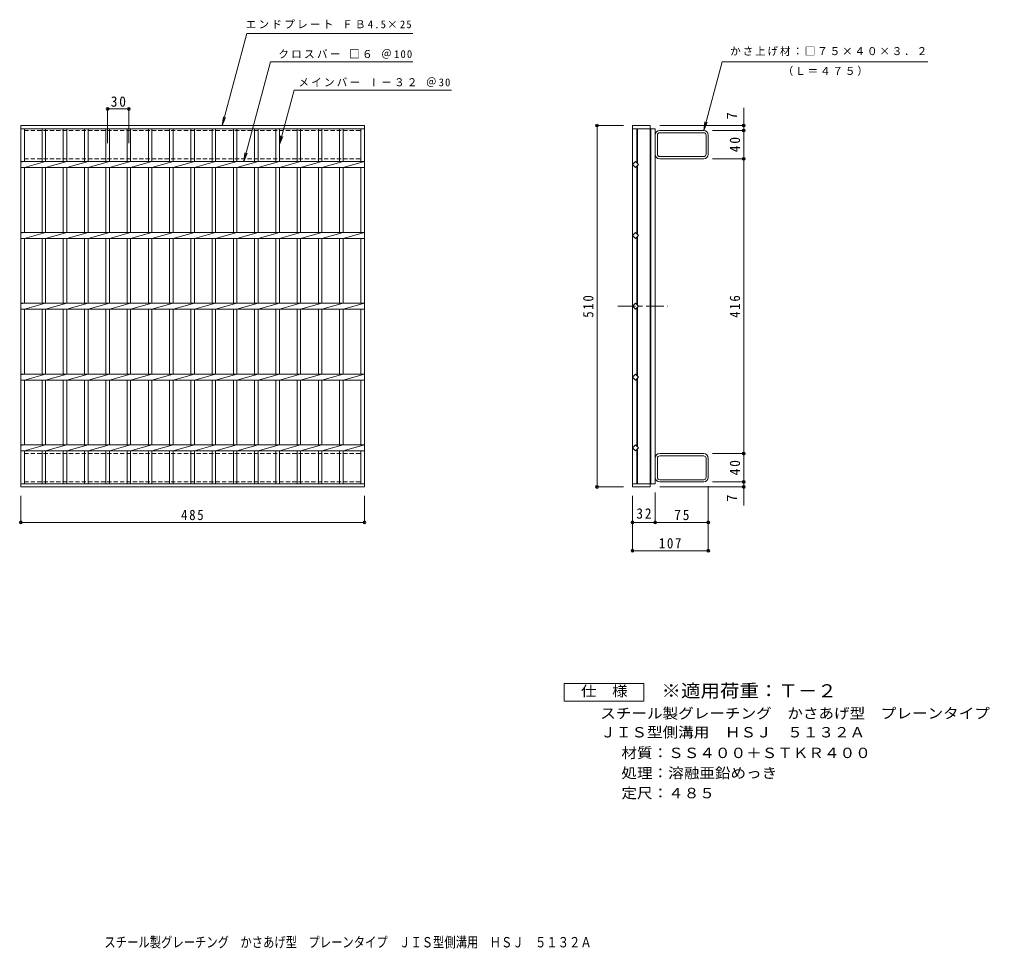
# Model space of a CAD drawing. Units: millimetres, scale not verified. Extents: x -584 to 785, y -684 to 627.
import ezdxf
from ezdxf.enums import TextEntityAlignment as Align

# ---------------------------------------------------------------- set-up
doc = ezdxf.new("R2010")
doc.units = ezdxf.units.MM
doc.header["$LTSCALE"] = 5
doc.header["$PDMODE"] = 32
doc.header["$PDSIZE"] = 4
doc.linetypes.add('CHAIN1', pattern=[8, 5, -1, 1, -1])
doc.linetypes.add('DASHED1', pattern=[1.8, 1.2, -0.6])
for name, color, linetype, lineweight in [('1-1_1-1ﾚｲﾔ', 2, 'Continuous', 9), ('1-2_1-2ﾚｲﾔ', 3, 'Continuous', 9), ('1-4_1-4ﾚｲﾔ', 7, 'Continuous', 9), ('1-E', 7, 'Continuous', 9), ('F-4_F-4ﾚｲﾔ', 2, 'Continuous', 9)]:
    doc.layers.add(name, color=color, linetype=linetype, lineweight=lineweight)
doc.layers.add('F-5_F-5ﾚｲﾔ', color=3, linetype='Continuous')
doc.styles.add('ＭＳ ゴシック', font='')
doc.styles.get('ＭＳ ゴシック').set_extended_font_data('MS Gothic')

msp = doc.modelspace()

# ---------------------------------------------------------------- linework, layer by layer
at = {"layer": '1-1_1-1ﾚｲﾔ', "linetype": 'DASHED1'}
for p, q in [((-102.297, 470.125), (-102.297, 430.125)), ((-577.297, 430.125), (-102.297, 430.125)), ((-577.297, 14.125), (-102.297, 14.125)), ((-102.297, -25.875), (-102.297, 14.125))]:
    msp.add_line(p, q, dxfattribs=at)
at = {"layer": '1-1_1-1ﾚｲﾔ'}
for p, q in [((381.681, 470.125), (319.481, 470.125)), ((381.681, 466.925), (319.481, 466.925)), ((316.281, 436.524), (316.281, 463.725)), ((384.881, 436.525), (384.881, 463.725)), ((388.081, 436.524), (388.081, 463.725)), ((319.481, 433.325), (381.681, 433.325)), ((381.681, 430.125), (319.481, 430.125)), ((381.681, 14.125), (319.481, 14.125)), ((316.281, 7.725), (316.281, -19.475)), ((319.481, 10.925), (381.681, 10.925)), ((384.881, 7.725), (384.881, -19.475)), ((388.081, 7.725), (388.081, -19.475)), ((381.681, -22.675), (319.481, -22.675)), ((381.681, -25.875), (319.481, -25.875))]:
    msp.add_line(p, q, dxfattribs=at)
at = {"layer": '1-1_1-1ﾚｲﾔ', "linetype": 'DASHED1'}
for points in [[(-577.297, 430.125), (-577.297, 470.125), (-102.297, 470.125)], [(-577.297, 14.125), (-577.297, -25.875), (-102.297, -25.875)]]:
    msp.add_lwpolyline(points, dxfattribs=at)
at = {"layer": '1-1_1-1ﾚｲﾔ'}
for centre, radius, start, end in [((319.481, 463.725), 6.4, 90, 180), ((319.481, 463.725), 3.2, 90, 180), ((381.681, 463.725), 6.4, 0, 90), ((381.681, 463.725), 3.2, 0, 90), ((319.481, 436.524), 6.4, 180, 270), ((319.481, 436.524), 3.2, 180, 270), ((381.681, 436.525), 3.2, 270, 0), ((381.681, 436.524), 6.4, 270, 0), ((319.481, 7.725), 6.4, 90, 180), ((381.681, 7.725), 6.4, 0, 90), ((319.481, 7.725), 3.2, 90, 180), ((381.681, 7.725), 3.2, 0, 90), ((319.481, -19.475), 6.4, 180, 270), ((319.481, -19.475), 3.2, 180, 270), ((381.681, -19.475), 3.2, 270, 0), ((381.681, -19.475), 6.4, 270, 0)]:
    msp.add_arc(centre, radius, start, end, dxfattribs=at)
at = {"layer": '1-2_1-2ﾚｲﾔ'}
for p, q in [((-582.297, -32.875), (-582.297, 477.125)), ((-582.297, 477.125), (-97.297, 477.125)), ((-582.297, 472.625), (-97.297, 472.625)), ((-577.297, 426.364), (-577.297, 472.625)), ((-552.297, 472.625), (-552.297, 426.364)), ((-547.297, 472.625), (-547.297, 426.364)), ((-522.297, 472.625), (-522.297, 426.364)), ((-517.297, 472.625), (-517.297, 426.364)), ((-492.297, 472.625), (-492.297, 426.364)), ((-487.297, 472.625), (-487.297, 426.364)), ((-462.297, 472.625), (-462.297, 426.364)), ((-457.297, 472.625), (-457.297, 426.364)), ((-432.297, 472.625), (-432.297, 426.364)), ((-427.297, 472.625), (-427.297, 426.364)), ((-402.296, 472.625), (-402.296, 426.364)), ((-397.297, 472.625), (-397.297, 426.364)), ((-372.297, 472.625), (-372.297, 426.364)), ((-367.297, 472.625), (-367.297, 426.364)), ((-342.297, 472.625), (-342.297, 426.364)), ((-337.297, 472.625), (-337.297, 426.364)), ((-312.297, 472.625), (-312.297, 426.364)), ((-307.297, 472.625), (-307.297, 426.364)), ((-282.297, 472.625), (-282.297, 426.364)), ((-277.297, 472.625), (-277.297, 426.364)), ((-252.297, 472.625), (-252.297, 426.364)), ((-247.297, 472.625), (-247.297, 426.364)), ((-222.297, 472.625), (-222.297, 426.364)), ((-217.297, 472.625), (-217.297, 426.364)), ((-192.297, 472.625), (-192.297, 426.364)), ((-187.297, 472.625), (-187.297, 426.364)), ((-162.296, 472.625), (-162.296, 426.364)), ((-157.297, 472.625), (-157.297, 426.364)), ((-132.296, 472.625), (-132.296, 426.364)), ((-127.297, 472.625), (-127.297, 426.364)), ((-102.297, 472.625), (-102.297, 426.364)), ((-97.297, 477.125), (-97.297, -32.875)), ((281.081, 477.125), (306.081, 477.125)), ((281.081, 477.125), (281.081, -32.875)), ((281.081, 472.625), (313.081, 472.625)), ((287.081, 472.625), (287.081, 424.61)), ((288.081, 472.625), (288.081, 423.61)), ((306.081, 477.125), (306.081, -32.875)), ((307.081, 472.625), (307.081, -28.375)), ((313.081, 472.625), (313.081, -28.375)), ((-577.297, 426.364), (-582.297, 425.364)), ((-582.297, 426.364), (-97.297, 426.364)), ((-547.297, 426.364), (-577.297, 417.885)), ((-517.297, 426.364), (-547.297, 417.885)), ((-487.297, 426.364), (-517.297, 417.885)), ((-457.297, 426.364), (-487.297, 417.885)), ((-427.297, 426.364), (-457.297, 417.885)), ((-397.297, 426.364), (-427.297, 417.885)), ((-367.297, 426.364), (-397.297, 417.885)), ((-337.297, 426.364), (-367.297, 417.885)), ((-307.297, 426.364), (-337.297, 417.885)), ((-277.297, 426.364), (-307.297, 417.885)), ((-247.297, 426.364), (-277.297, 417.885)), ((-217.297, 426.364), (-247.297, 417.885)), ((-187.297, 426.364), (-217.297, 417.885)), ((-157.297, 426.364), (-187.297, 417.885)), ((-127.296, 426.364), (-157.297, 417.885)), ((-97.296, 426.364), (-127.297, 417.885)), ((-582.297, 417.885), (-97.297, 417.885)), ((-577.297, 326.365), (-577.297, 417.885)), ((-552.297, 417.885), (-552.297, 326.365)), ((-547.297, 417.885), (-547.297, 326.365)), ((-522.297, 417.885), (-522.297, 326.365)), ((-517.297, 417.885), (-517.297, 326.365)), ((-492.297, 417.885), (-492.297, 326.365)), ((-487.297, 417.885), (-487.297, 326.365)), ((-462.297, 417.885), (-462.297, 326.365)), ((-457.297, 417.885), (-457.297, 326.365)), ((-432.297, 417.885), (-432.297, 326.365)), ((-427.297, 417.885), (-427.297, 326.365)), ((-402.296, 417.885), (-402.296, 326.365)), ((-397.297, 417.885), (-397.297, 326.365)), ((-372.297, 417.885), (-372.297, 326.365)), ((-367.297, 417.885), (-367.297, 326.365)), ((-342.297, 417.885), (-342.297, 326.365)), ((-337.297, 417.885), (-337.297, 326.365)), ((-312.297, 417.885), (-312.297, 326.365)), ((-307.297, 417.885), (-307.297, 326.365)), ((-282.297, 417.885), (-282.297, 326.365)), ((-277.297, 417.885), (-277.297, 326.365)), ((-252.297, 417.885), (-252.297, 326.365)), ((-247.297, 417.885), (-247.297, 326.365)), ((-222.297, 417.885), (-222.297, 326.365)), ((-217.297, 417.885), (-217.297, 326.365)), ((-192.297, 417.885), (-192.297, 326.365)), ((-187.297, 417.885), (-187.297, 326.365)), ((-162.296, 417.885), (-162.296, 326.365)), ((-157.297, 417.885), (-157.297, 326.365)), ((-132.296, 417.885), (-132.296, 326.365)), ((-127.297, 417.885), (-127.297, 326.365)), ((-102.297, 417.885), (-102.297, 326.365)), ((287.081, 419.639), (287.081, 324.61)), ((288.081, 420.639), (288.081, 323.61)), ((-577.297, 326.364), (-582.297, 325.365)), ((-582.297, 326.364), (-97.297, 326.364)), ((-582.297, 317.885), (-97.297, 317.885)), ((-547.297, 326.364), (-577.297, 317.885)), ((-577.297, 226.365), (-577.297, 317.885)), ((-552.297, 317.885), (-552.297, 226.365)), ((-517.297, 326.364), (-547.297, 317.885)), ((-547.297, 317.885), (-547.297, 226.365)), ((-522.297, 317.885), (-522.297, 226.365)), ((-487.297, 326.364), (-517.297, 317.885)), ((-517.297, 317.885), (-517.297, 226.365)), ((-492.297, 317.885), (-492.297, 226.365)), ((-457.297, 326.364), (-487.297, 317.885)), ((-487.297, 317.885), (-487.297, 226.365)), ((-462.297, 317.885), (-462.297, 226.365)), ((-427.297, 326.364), (-457.297, 317.885)), ((-457.297, 317.885), (-457.297, 226.365)), ((-432.297, 317.885), (-432.297, 226.365)), ((-397.297, 326.364), (-427.297, 317.885)), ((-427.297, 317.885), (-427.297, 226.365)), ((-402.296, 317.885), (-402.296, 226.365)), ((-367.297, 326.364), (-397.297, 317.885)), ((-397.297, 317.885), (-397.297, 226.365)), ((-372.297, 317.885), (-372.297, 226.365)), ((-337.297, 326.364), (-367.297, 317.885)), ((-367.297, 317.885), (-367.297, 226.365)), ((-342.297, 317.885), (-342.297, 226.365)), ((-307.297, 326.364), (-337.297, 317.885)), ((-337.297, 317.885), (-337.297, 226.365)), ((-312.297, 317.885), (-312.297, 226.365)), ((-277.297, 326.364), (-307.297, 317.885)), ((-307.297, 317.885), (-307.297, 226.365)), ((-282.297, 317.885), (-282.297, 226.365)), ((-247.297, 326.364), (-277.297, 317.885)), ((-277.297, 317.885), (-277.297, 226.365)), ((-252.297, 317.885), (-252.297, 226.365)), ((-222.297, 317.885), (-222.297, 226.365)), ((-192.297, 317.885), (-192.297, 226.365)), ((-162.296, 317.885), (-162.296, 226.365)), ((-132.296, 317.885), (-132.296, 226.365)), ((-102.297, 317.885), (-102.297, 226.365)), ((287.081, 224.61), (287.081, 319.64)), ((288.081, 223.61), (288.081, 320.64)), ((-577.297, 226.364), (-582.297, 225.364)), ((-582.297, 226.364), (-97.297, 226.364)), ((-547.297, 226.364), (-577.297, 217.885)), ((-517.297, 226.364), (-547.297, 217.885)), ((-487.297, 226.364), (-517.297, 217.885)), ((-457.297, 226.364), (-487.297, 217.885)), ((-427.297, 226.364), (-457.297, 217.885)), ((-397.297, 226.364), (-427.297, 217.885)), ((-367.297, 226.364), (-397.297, 217.885)), ((-337.297, 226.364), (-367.297, 217.885)), ((-307.297, 226.364), (-337.297, 217.885)), ((-277.297, 226.364), (-307.297, 217.885)), ((-247.297, 226.364), (-277.297, 217.885)), ((287.081, 124.61), (287.081, 219.64)), ((288.081, 123.61), (288.081, 220.64)), ((-582.297, 217.885), (-97.297, 217.885)), ((-577.297, 126.365), (-577.297, 217.885)), ((-552.297, 217.885), (-552.297, 126.365)), ((-547.297, 217.885), (-547.297, 126.365)), ((-522.297, 217.885), (-522.297, 126.365)), ((-517.297, 217.885), (-517.297, 126.365)), ((-492.297, 217.885), (-492.297, 126.365)), ((-487.297, 217.885), (-487.297, 126.365)), ((-462.297, 217.885), (-462.297, 126.365)), ((-457.297, 217.885), (-457.297, 126.365)), ((-432.297, 217.885), (-432.297, 126.365)), ((-427.297, 217.885), (-427.297, 126.365)), ((-402.296, 217.885), (-402.296, 126.365)), ((-397.297, 217.885), (-397.297, 126.365)), ((-372.297, 217.885), (-372.297, 126.365)), ((-367.297, 217.885), (-367.297, 126.365)), ((-342.297, 217.885), (-342.297, 126.365)), ((-337.297, 217.885), (-337.297, 126.365)), ((-312.297, 217.885), (-312.297, 126.365)), ((-307.297, 217.885), (-307.297, 126.365)), ((-282.297, 217.885), (-282.297, 126.365)), ((-277.297, 217.885), (-277.297, 126.365)), ((-252.297, 217.885), (-252.297, 126.365)), ((-222.297, 217.885), (-222.297, 126.365)), ((-192.297, 217.885), (-192.297, 126.365)), ((-162.296, 217.885), (-162.296, 126.365)), ((-132.296, 217.885), (-132.296, 126.365)), ((-102.297, 217.885), (-102.297, 126.365)), ((-577.297, 126.364), (-582.297, 125.365)), ((-582.297, 126.364), (-97.297, 126.364)), ((-547.297, 126.364), (-577.297, 117.885)), ((-517.297, 126.364), (-547.297, 117.885)), ((-487.297, 126.364), (-517.297, 117.885)), ((-457.297, 126.364), (-487.297, 117.885)), ((-427.297, 126.364), (-457.297, 117.885)), ((-397.297, 126.364), (-427.297, 117.885)), ((-367.297, 126.364), (-397.297, 117.885)), ((-337.297, 126.364), (-367.297, 117.885)), ((-307.297, 126.364), (-337.297, 117.885)), ((-277.297, 126.364), (-307.297, 117.885)), ((-247.297, 126.364), (-277.297, 117.885)), ((-582.297, 117.885), (-97.297, 117.885)), ((-577.297, 26.365), (-577.297, 117.885)), ((-552.297, 117.885), (-552.297, 26.365)), ((-547.297, 117.885), (-547.297, 26.365)), ((-522.297, 117.885), (-522.297, 26.365)), ((-517.297, 117.885), (-517.297, 26.365)), ((-492.297, 117.885), (-492.297, 26.365)), ((-487.297, 117.885), (-487.297, 26.365)), ((-462.297, 117.885), (-462.297, 26.365)), ((-457.297, 117.885), (-457.297, 26.365)), ((-432.297, 117.885), (-432.297, 26.365)), ((-427.297, 117.885), (-427.297, 26.365)), ((-402.296, 117.885), (-402.296, 26.365)), ((-397.297, 117.885), (-397.297, 26.365)), ((-372.297, 117.885), (-372.297, 26.365)), ((-367.297, 117.885), (-367.297, 26.365)), ((-342.297, 117.885), (-342.297, 26.365)), ((-337.297, 117.885), (-337.297, 26.365)), ((-312.297, 117.885), (-312.297, 26.365)), ((-307.297, 117.885), (-307.297, 26.365)), ((-282.297, 117.885), (-282.297, 26.365)), ((-277.297, 117.885), (-277.297, 26.365)), ((-252.297, 117.885), (-252.297, 26.365)), ((-222.297, 117.885), (-222.297, 26.365)), ((-192.297, 117.885), (-192.297, 26.365)), ((-162.296, 117.885), (-162.296, 26.365)), ((-132.296, 117.885), (-132.296, 26.365)), ((-102.297, 117.885), (-102.297, 26.365)), ((287.081, 24.61), (287.081, 119.64)), ((288.081, 23.61), (288.081, 120.64)), ((-577.297, 26.365), (-582.297, 25.365)), ((-582.297, 26.365), (-97.297, 26.365)), ((-582.297, 17.884), (-97.297, 17.884)), ((-547.297, 26.365), (-577.297, 17.884)), ((-577.297, -28.375), (-577.297, 17.884)), ((-552.297, 17.884), (-552.297, -28.375)), ((-517.297, 26.365), (-547.297, 17.884)), ((-547.297, 17.884), (-547.297, -28.375)), ((-522.297, 17.884), (-522.297, -28.375)), ((-487.297, 26.365), (-517.297, 17.884)), ((-517.297, 17.884), (-517.297, -28.375)), ((-492.297, 17.884), (-492.297, -28.375)), ((-457.297, 26.365), (-487.297, 17.884)), ((-487.297, 17.884), (-487.297, -28.375)), ((-462.297, 17.884), (-462.297, -28.375)), ((-427.297, 26.365), (-457.297, 17.884)), ((-457.297, 17.884), (-457.297, -28.375)), ((-432.297, 17.884), (-432.297, -28.375)), ((-397.297, 26.365), (-427.297, 17.884)), ((-427.297, 17.884), (-427.297, -28.375)), ((-402.296, 17.884), (-402.296, -28.375)), ((-367.297, 26.365), (-397.297, 17.884)), ((-397.297, 17.884), (-397.297, -28.375)), ((-372.297, 17.884), (-372.297, -28.375)), ((-337.297, 26.365), (-367.297, 17.884)), ((-367.297, 17.884), (-367.297, -28.375)), ((-342.297, 17.884), (-342.297, -28.375)), ((-307.297, 26.365), (-337.297, 17.884)), ((-337.297, 17.884), (-337.297, -28.375)), ((-312.297, 17.884), (-312.297, -28.375)), ((-277.297, 26.365), (-307.297, 17.884)), ((-307.297, 17.884), (-307.297, -28.375)), ((-282.297, 17.884), (-282.297, -28.375)), ((-247.297, 26.365), (-277.297, 17.884)), ((-277.297, 17.884), (-277.297, -28.375)), ((-252.297, 17.884), (-252.297, -28.375)), ((-217.297, 26.365), (-247.297, 17.884)), ((-247.297, 17.884), (-247.297, -28.375)), ((-222.297, 17.884), (-222.297, -28.375)), ((-187.297, 26.365), (-217.297, 17.884)), ((-217.297, 17.884), (-217.297, -28.375)), ((-192.297, 17.884), (-192.297, -28.375)), ((-157.297, 26.365), (-187.297, 17.884)), ((-187.297, 17.884), (-187.297, -28.375)), ((-162.296, 17.884), (-162.296, -28.375)), ((-127.296, 26.365), (-157.297, 17.884)), ((-157.297, 17.884), (-157.297, -28.375)), ((-132.296, 17.884), (-132.296, -28.375)), ((-97.296, 26.365), (-127.297, 17.884)), ((-127.297, 17.884), (-127.297, -28.375)), ((-102.297, 17.884), (-102.297, -28.375)), ((287.081, -28.375), (287.081, 19.64)), ((288.081, -28.375), (288.081, 20.64)), ((-97.297, -28.375), (-582.297, -28.375)), ((-97.297, -32.875), (-582.297, -32.875)), ((281.081, -28.375), (313.081, -28.375)), ((281.081, -32.875), (306.081, -32.875))]:
    msp.add_line(p, q, dxfattribs=at)
at = {"layer": '1-2_1-2ﾚｲﾔ', "color": 7}
for q in [(-215.665, 462.55), (-212.513, 461.706)]:
    msp.add_line((-217.297, 450.157), q, dxfattribs=at)
at = {"layer": '1-2_1-2ﾚｲﾔ', "linetype": 'CHAIN1'}
msp.add_line((260.234, 222.125), (330.574, 222.125), dxfattribs=at)
at = {"layer": '1-2_1-2ﾚｲﾔ'}
for points in [[(289.566, 422.125), (285.324, 417.882), (281.081, 422.125), (285.324, 426.367)], [(289.566, 22.125), (285.324, 26.368), (281.081, 22.125), (285.324, 17.882)]]:
    msp.add_lwpolyline(points, close=True, dxfattribs=at)
for points in [[(-217.297, 326.364), (-247.297, 317.885), (-247.297, 226.365)], [(-187.297, 326.364), (-217.297, 317.885), (-217.297, 226.365)], [(-157.297, 326.364), (-187.297, 317.885), (-187.297, 226.365)], [(-127.296, 326.364), (-157.297, 317.885), (-157.297, 226.365)], [(-97.296, 326.364), (-127.297, 317.885), (-127.297, 226.365)], [(281.081, 322.125), (285.324, 326.367), (289.566, 322.125)], [(281.081, 322.125), (285.324, 317.882), (289.566, 322.125)], [(-217.297, 226.364), (-247.297, 217.885), (-247.297, 126.365)], [(-187.297, 226.364), (-217.297, 217.885), (-217.297, 126.365)], [(-157.297, 226.364), (-187.297, 217.885), (-187.297, 126.365)], [(-127.296, 226.364), (-157.297, 217.885), (-157.297, 126.365)], [(-97.296, 226.364), (-127.297, 217.885), (-127.297, 126.365)], [(281.081, 222.125), (285.324, 226.367), (289.566, 222.125)], [(281.081, 222.125), (285.324, 217.882), (289.566, 222.125)], [(-217.297, 126.364), (-247.297, 117.885), (-247.297, 26.365)], [(-187.297, 126.364), (-217.297, 117.885), (-217.297, 26.365)], [(-157.297, 126.364), (-187.297, 117.885), (-187.297, 26.365)], [(-127.296, 126.364), (-157.297, 117.885), (-157.297, 26.365)], [(-97.296, 126.364), (-127.297, 117.885), (-127.297, 26.365)], [(281.081, 122.125), (285.324, 126.367), (289.566, 122.125)], [(281.081, 122.125), (285.324, 117.882), (289.566, 122.125)]]:
    msp.add_lwpolyline(points, dxfattribs=at)
at = {"layer": '1-4_1-4ﾚｲﾔ'}
for p, q in [((381.681, 470.125), (407.672, 567.125)), ((-217.297, 450.157), (-196.674, 527.125)), ((-196.674, 527.125), (25.539, 527.125)), ((-459.797, 452.265), (-459.797, 501.996)), ((-459.797, 500.496), (-429.797, 500.496)), ((-429.797, 452.265), (-429.797, 501.996)), ((438.081, -59.079), (438.081, 502.041)), ((-298.061, 477.125), (-296.43, 489.518)), ((-298.061, 477.125), (-293.278, 488.673)), ((381.681, 470.125), (383.313, 482.518)), ((381.681, 470.125), (386.465, 481.673)), ((268.581, 477.125), (229.581, 477.125)), ((231.081, -32.875), (231.081, 477.125)), ((319.581, 477.125), (439.581, 477.125)), ((394.181, 470.125), (439.581, 470.125)), ((-267.653, 426.364), (-266.022, 438.757)), ((-267.653, 426.364), (-262.87, 437.913)), ((394.181, 430.125), (439.581, 430.125)), ((394.181, 14.125), (439.581, 14.125)), ((394.181, -25.875), (439.581, -25.875)), ((268.581, -32.875), (229.581, -32.875)), ((313.081, -40.875), (313.081, -84.375)), ((319.581, -32.875), (439.581, -32.875)), ((388.081, -31.975), (388.081, -124.375)), ((-582.297, -45.375), (-582.297, -84.375)), ((-97.297, -45.375), (-97.297, -84.375)), ((281.081, -45.375), (281.081, -124.375)), ((-582.297, -82.875), (-97.297, -82.875)), ((281.081, -82.875), (388.081, -82.875)), ((281.081, -122.875), (388.081, -122.875))]:
    msp.add_line(p, q, dxfattribs=at)
for points in [[(-298.061, 477.125), (-263.228, 607.125), (-28.995, 607.125)], [(-267.653, 426.364), (-229.937, 567.125), (-28.995, 567.125)]]:
    msp.add_lwpolyline(points, dxfattribs=at)
for p in [(-459.797, 500.496), (-429.797, 500.496), (231.081, 477.125), (438.081, 477.125), (438.081, 470.125), (438.081, 430.125), (438.081, 14.125), (438.081, -25.875), (231.081, -32.875), (438.081, -32.875), (-582.297, -82.875), (-97.297, -82.875), (281.081, -82.875), (313.081, -82.875), (388.081, -82.875), (281.081, -122.875), (388.081, -122.875)]:
    msp.add_point(p, dxfattribs=at)
at = {"layer": '1-E'}
msp.add_line((407.672, 567.125), (698.173, 567.125), dxfattribs=at)
at = {"layer": 'F-4_F-4ﾚｲﾔ'}
msp.add_lwpolyline([(184.536, -335.188), (184.536, -310.188), (297.036, -310.188), (297.036, -335.188)], close=True, dxfattribs=at)

# ---------------------------------------------------------------- texts
at = {"layer": '1-4_1-4ﾚｲﾔ', "color": 2, "style": 'ＭＳ ゴシック'}
for p in [(433.081, 485.851), (433.081, -53.626)]:
    msp.add_text('7', height=14.66, rotation=90, dxfattribs=at).set_placement(p, align=Align.BOTTOM_LEFT)
at = {"layer": '1-4_1-4ﾚｲﾔ', "char_height": 11, "attachment_point": 7, "style": 'ＭＳ ゴシック'}
for s, insert in [('\\T1.21;エンドプレート\\~ＦＢ4.5×25', (-264.96, 613.803)), ('\\T1.21;クロスバー\\~□６\\~＠100', (-218.815, 571.399)), ('\\T1.2;メインバー\\~Ⅰ－３２\\~＠30', (-190.499, 531.545))]:
    msp.add_mtext(s, dxfattribs=dict(at, insert=insert))
at = {"layer": '1-4_1-4ﾚｲﾔ', "color": 2, "char_height": 14.66, "attachment_point": 7, "style": 'ＭＳ ゴシック'}
for s, insert in [('\\T1.27;\\W0.95;30', (-455.422, 503.496)), ('\\T1.27;\\W0.9;485', (-356.047, -79.875)), ('\\T1.27;\\W0.95;32', (286.456, -77.875)), ('\\T1.27;\\W0.95;75', (339.956, -79.875)), ('\\T1.27;\\W0.9;107', (318.331, -119.875))]:
    msp.add_mtext(s, dxfattribs=dict(at, insert=insert))
at = {"layer": '1-4_1-4ﾚｲﾔ', "color": 2, "char_height": 14.66, "attachment_point": 7, "rotation": 90, "style": 'ＭＳ ゴシック'}
for s, insert in [('\\T1.27;\\W0.95;40', (433.081, 439.5)), ('\\T1.27;\\W0.9;510', (226.081, 205.875)), ('\\T1.27;\\W0.9;416', (433.081, 205.875)), ('\\T1.27;\\W0.95;40', (433.081, -16.5))]:
    msp.add_mtext(s, dxfattribs=dict(at, insert=insert))
at = {"layer": '1-E', "char_height": 11, "attachment_point": 7, "style": 'ＭＳ ゴシック'}
for s, insert in [('\\T1.17;かさ上げ材：□７５×４０×３．２', (418.912, 575.328)), ('\\T1.17;（Ｌ＝４７５）', (493.07, 547.114))]:
    msp.add_mtext(s, dxfattribs=dict(at, insert=insert))
at = {"layer": 'F-4_F-4ﾚｲﾔ', "style": 'ＭＳ ゴシック', "width": 1.1}
for s, p in [('仕\u3000様', (208.286, -332.688)), ('スチール製グレーチング\u3000かさあげ型\u3000プレーンタイプ', (235.581, -364.148)), ('ＪＩＳ型側溝用\u3000ＨＳＪ\u3000５１３２Ａ', (235.581, -390.806)), ('材質：ＳＳ４００＋ＳＴＫＲ４００', (265.437, -419.92)), ('処理：溶融亜鉛めっき', (265.437, -448.307)), ('定尺：４８５', (265.437, -476.654))]:
    msp.add_text(s, height=14.66, dxfattribs=at).set_placement(p, align=Align.BOTTOM_LEFT)
at = {"layer": 'F-5_F-5ﾚｲﾔ', "style": 'ＭＳ ゴシック', "width": 1.1}
msp.add_text('※適用荷重：Ｔ－２', height=18.33, dxfattribs=at).set_placement((322.036, -335.188), align=Align.BOTTOM_LEFT)
at = {"layer": 'F-5_F-5ﾚｲﾔ', "color": 2, "style": 'ＭＳ ゴシック', "width": 0.8}
msp.add_text('スチール製グレーチング\u3000かさあげ型\u3000プレーンタイプ\u3000ＪＩＳ型側溝用\u3000ＨＳＪ\u3000５１３２Ａ', height=14.66, dxfattribs=at).set_placement((-464.379, -687.109), align=Align.BOTTOM_LEFT)

doc.saveas('drawing.dxf')
